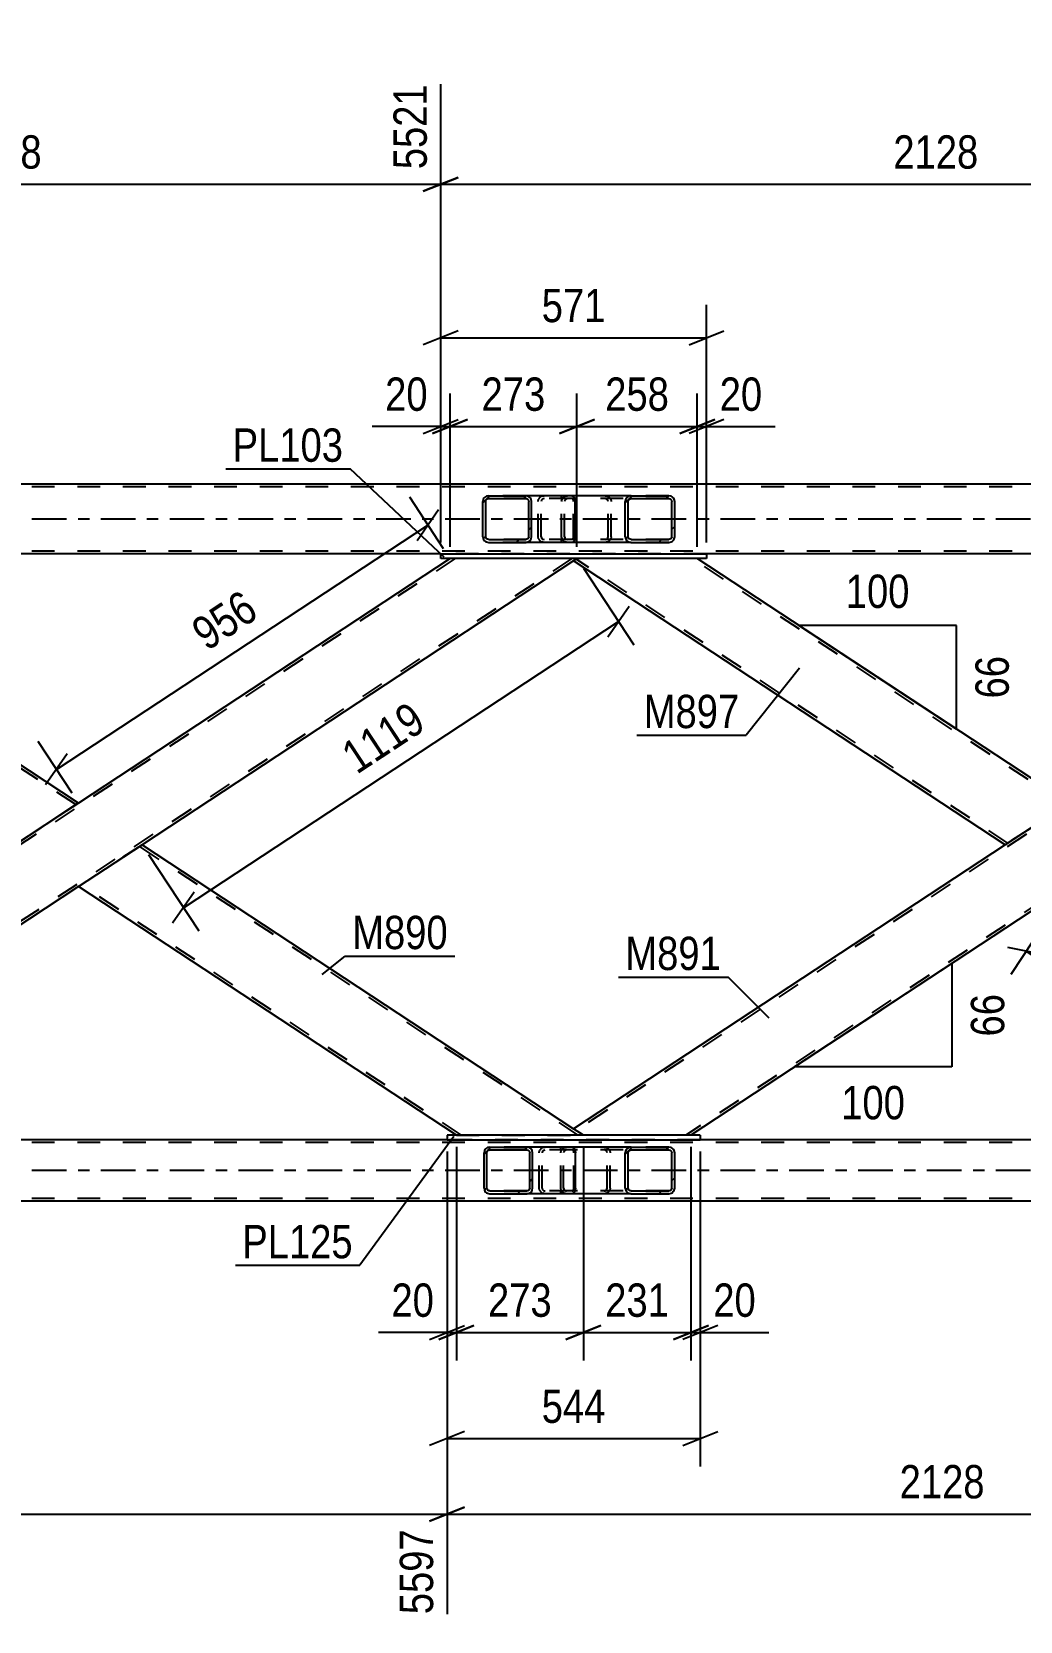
# Model space of a CAD drawing. Header units: millimetres. Extents: x -787 to 402, y -866 to -25.
# Drawn here: x -552.7 to -467.7, y -595 to -458.3 of the extents above; entities that cross this region are included whole.
import ezdxf

# ---------------------------------------------------------------- set-up
doc = ezdxf.new("R2010")
doc.units = ezdxf.units.MM
doc.linetypes.add('DXK_LINE_DOT2', pattern=[3.9198, 1.9599, -1.9599])
doc.linetypes.add('DXK_LINE_DOT3', pattern=[5.9187, 2.979, -0.9799, 0.9799, -0.9799])
doc.styles.add('Arial Narrow', font='ARIALN.TTF', dxfattribs={"height": 0.2})

# ---------------------------------------------------------------- blocks, each defined once
blk = doc.blocks.new('Part-569028579-67916 - 67904')
at = {"linetype": 'Continuous'}
h = blk.add_hatch(dxfattribs=at)
h.set_pattern_fill('', scale=0.7, style=0, pattern_type=0)
h.set_pattern_definition([(45, (-501.6074, -557.929), (-1.57154, 1.57154), [])])
h.paths.add_polyline_path([(-501.65, -557.75), (-501.61, -557.93), (-501.5, -558.08), (-501.33, -558.19), (-501.14, -558.23), (-497.9, -558.23), (-497.7, -558.19), (-497.54, -558.08), (-497.43, -557.93), (-497.39, -557.75), (-497.39, -554.71), (-497.43, -554.52), (-497.54, -554.37), (-497.7, -554.26), (-497.9, -554.23), (-501.14, -554.23), (-501.33, -554.26), (-501.5, -554.37), (-501.61, -554.52), (-501.65, -554.71)])
h.paths.add_polyline_path([(-501.37, -554.61), (-501.32, -554.54), (-501.23, -554.48), (-501.14, -554.47), (-497.9, -554.47), (-497.8, -554.48), (-497.72, -554.54), (-497.66, -554.61), (-497.64, -554.71), (-497.64, -557.75), (-497.66, -557.84), (-497.72, -557.92), (-497.8, -557.97), (-497.9, -557.99), (-501.14, -557.99), (-501.23, -557.97), (-501.32, -557.92), (-501.37, -557.84), (-501.39, -557.75), (-501.39, -554.71)])
at = {"color": 7, "linetype": 'DXK_LINE_DOT2'}
for p, q in [((-507.19, -554.71), (-507.15, -554.52)), ((-507.19, -557.75), (-507.19, -554.71)), ((-506.92, -554.61), (-506.94, -554.71)), ((-506.94, -557.75), (-506.94, -554.71)), ((-506.86, -554.54), (-506.92, -554.61)), ((-506.88, -554.26), (-506.68, -554.23)), ((-506.78, -554.48), (-506.86, -554.54)), ((-506.68, -554.47), (-506.78, -554.48)), ((-506.2, -554.23), (-506.68, -554.23)), ((-497.9, -554.47), (-506.68, -554.47)), ((-503.45, -554.23), (-503.25, -554.26)), ((-503.35, -554.48), (-503.45, -554.47)), ((-503.26, -554.54), (-503.35, -554.48)), ((-503.21, -554.61), (-503.26, -554.54)), ((-503.19, -554.71), (-503.21, -554.61)), ((-503.19, -557.75), (-503.19, -554.71)), ((-502.97, -554.52), (-502.93, -554.71)), ((-502.93, -557.75), (-502.93, -554.71)), ((-497.9, -554.23), (-501.14, -554.23)), ((-507.15, -557.93), (-507.19, -557.75)), ((-506.94, -557.75), (-506.92, -557.84)), ((-506.92, -557.84), (-506.86, -557.92)), ((-506.68, -558.23), (-506.88, -558.19)), ((-506.86, -557.92), (-506.78, -557.97)), ((-506.78, -557.97), (-506.68, -557.99)), ((-497.9, -557.99), (-506.68, -557.99)), ((-506.2, -558.23), (-506.68, -558.23)), ((-503.45, -557.99), (-503.35, -557.97)), ((-503.25, -558.19), (-503.45, -558.23)), ((-503.35, -557.97), (-503.26, -557.92)), ((-503.26, -557.92), (-503.21, -557.84)), ((-503.21, -557.84), (-503.19, -557.75)), ((-502.93, -557.75), (-502.97, -557.93)), ((-497.9, -558.23), (-501.14, -558.23))]:
    blk.add_line(p, q, dxfattribs=at)
at = {"color": 2, "linetype": 'Continuous'}
for p, q in [((-501.14, -554.23), (-506.2, -554.23)), ((-501.61, -554.52), (-501.65, -554.71)), ((-501.65, -557.75), (-501.65, -554.71)), ((-501.39, -554.71), (-501.37, -554.61)), ((-501.39, -557.75), (-501.39, -554.71)), ((-501.37, -554.61), (-501.32, -554.54)), ((-501.14, -554.23), (-501.33, -554.26)), ((-501.32, -554.54), (-501.23, -554.48)), ((-501.23, -554.48), (-501.14, -554.47)), ((-501.14, -554.23), (-497.9, -554.23)), ((-501.14, -554.47), (-497.9, -554.47)), ((-497.7, -554.26), (-497.9, -554.23)), ((-497.9, -554.47), (-497.8, -554.48)), ((-497.8, -554.48), (-497.72, -554.54)), ((-497.72, -554.54), (-497.66, -554.61)), ((-497.66, -554.61), (-497.64, -554.71)), ((-497.64, -557.75), (-497.64, -554.71)), ((-497.39, -554.71), (-497.43, -554.52)), ((-497.39, -557.75), (-497.39, -554.71)), ((-501.14, -558.23), (-506.2, -558.23)), ((-501.65, -557.75), (-501.61, -557.93)), ((-501.37, -557.84), (-501.39, -557.75)), ((-501.32, -557.92), (-501.37, -557.84)), ((-501.33, -558.19), (-501.14, -558.23)), ((-501.23, -557.97), (-501.32, -557.92)), ((-501.14, -557.99), (-501.23, -557.97)), ((-501.14, -557.99), (-497.9, -557.99)), ((-501.14, -558.23), (-497.9, -558.23)), ((-497.8, -557.97), (-497.9, -557.99)), ((-497.9, -558.23), (-497.7, -558.19)), ((-497.72, -557.92), (-497.8, -557.97)), ((-497.66, -557.84), (-497.72, -557.92)), ((-497.64, -557.75), (-497.66, -557.84)), ((-497.43, -557.93), (-497.39, -557.75))]:
    blk.add_line(p, q, dxfattribs=at)
at = {"color": 7, "linetype": 'DXK_LINE_DOT2'}
for centre, start, end in [((-506.7, -554.73), 110.7583, 155.68), ((-503.43, -554.73), 24.32, 69.2417), ((-506.7, -557.72), 204.32, 249.2417), ((-503.43, -557.72), 290.7583, 335.68)]:
    blk.add_arc(centre, 0.496, start, end, dxfattribs=at)
at = {"color": 2, "linetype": 'Continuous'}
for centre, start, end in [((-501.15, -554.73), 110.7583, 155.68), ((-497.88, -554.73), 24.32, 69.2417), ((-501.15, -557.72), 204.32, 249.2417), ((-497.88, -557.72), 290.7583, 335.68)]:
    blk.add_arc(centre, 0.496, start, end, dxfattribs=at)
blk = doc.blocks.new('Part-569028579-67917 - 67904')
at = {"linetype": 'Continuous'}
h = blk.add_hatch(dxfattribs=at)
h.set_pattern_fill('', scale=0.7, style=0, pattern_type=0)
h.set_pattern_definition([(45, (-513.7466, -557.929), (-1.57154, 1.57154), [])])
h.paths.add_polyline_path([(-513.78, -557.75), (-513.75, -557.93), (-513.64, -558.08), (-513.47, -558.19), (-513.28, -558.23), (-510.1, -558.23), (-509.91, -558.19), (-509.74, -558.08), (-509.63, -557.93), (-509.6, -557.75), (-509.6, -554.71), (-509.63, -554.52), (-509.74, -554.37), (-509.91, -554.26), (-510.1, -554.23), (-513.28, -554.23), (-513.47, -554.26), (-513.64, -554.37), (-513.75, -554.52), (-513.78, -554.71)])
h.paths.add_polyline_path([(-513.51, -554.61), (-513.46, -554.54), (-513.38, -554.48), (-513.28, -554.47), (-510.1, -554.47), (-510, -554.48), (-509.92, -554.54), (-509.87, -554.61), (-509.85, -554.71), (-509.85, -557.75), (-509.87, -557.84), (-509.92, -557.92), (-510, -557.97), (-510.1, -557.99), (-513.28, -557.99), (-513.38, -557.97), (-513.46, -557.92), (-513.51, -557.84), (-513.53, -557.75), (-513.53, -554.71)])
at = {"color": 2, "linetype": 'Continuous'}
for p, q in [((-513.75, -554.52), (-513.78, -554.71)), ((-513.78, -557.75), (-513.78, -554.71)), ((-513.53, -554.71), (-513.51, -554.61)), ((-513.53, -557.75), (-513.53, -554.71)), ((-513.51, -554.61), (-513.46, -554.54)), ((-513.28, -554.23), (-513.47, -554.26)), ((-513.46, -554.54), (-513.38, -554.48)), ((-513.38, -554.48), (-513.28, -554.47)), ((-513.28, -554.23), (-510.1, -554.23)), ((-513.28, -554.47), (-510.1, -554.47)), ((-506.2, -554.23), (-510.1, -554.23)), ((-509.91, -554.26), (-510.1, -554.23)), ((-510.1, -554.47), (-510, -554.48)), ((-510, -554.48), (-509.92, -554.54)), ((-509.92, -554.54), (-509.87, -554.61)), ((-509.87, -554.61), (-509.85, -554.71)), ((-509.85, -557.75), (-509.85, -554.71)), ((-509.6, -554.71), (-509.63, -554.52)), ((-509.6, -557.75), (-509.6, -554.71)), ((-506.2, -554.23), (-506.1, -554.26)), ((-506.1, -554.26), (-506.01, -554.37)), ((-506.01, -554.37), (-505.95, -554.52)), ((-505.95, -554.52), (-505.93, -554.71)), ((-505.93, -557.75), (-505.93, -554.71)), ((-513.78, -557.75), (-513.75, -557.93)), ((-513.51, -557.84), (-513.53, -557.75)), ((-513.46, -557.92), (-513.51, -557.84)), ((-513.47, -558.19), (-513.28, -558.23)), ((-513.38, -557.97), (-513.46, -557.92)), ((-513.28, -557.99), (-513.38, -557.97)), ((-513.28, -557.99), (-510.1, -557.99)), ((-513.28, -558.23), (-510.1, -558.23)), ((-510, -557.97), (-510.1, -557.99)), ((-510.1, -558.23), (-509.91, -558.19)), ((-506.2, -558.23), (-510.1, -558.23)), ((-509.92, -557.92), (-510, -557.97)), ((-509.87, -557.84), (-509.92, -557.92)), ((-509.85, -557.75), (-509.87, -557.84)), ((-509.63, -557.93), (-509.6, -557.75)), ((-506.1, -558.19), (-506.2, -558.23)), ((-506.01, -558.08), (-506.1, -558.19)), ((-505.95, -557.93), (-506.01, -558.08)), ((-505.93, -557.75), (-505.95, -557.93))]:
    blk.add_line(p, q, dxfattribs=at)
at = {"color": 7, "linetype": 'DXK_LINE_DOT2'}
for p, q in [((-510.1, -554.23), (-513.28, -554.23)), ((-506.2, -554.47), (-513.28, -554.47)), ((-509.04, -554.71), (-509, -554.52)), ((-509.04, -557.75), (-509.04, -554.71)), ((-508.77, -554.61), (-508.78, -554.71)), ((-508.78, -557.75), (-508.78, -554.71)), ((-508.71, -554.54), (-508.77, -554.61)), ((-508.73, -554.26), (-508.53, -554.23)), ((-508.71, -554.54), (-508.69, -554.52)), ((-508.69, -554.52), (-508.63, -554.48)), ((-508.63, -554.48), (-508.53, -554.47)), ((-507.19, -554.47), (-507.19, -554.23)), ((-506.15, -554.48), (-506.2, -554.47)), ((-506.1, -554.54), (-506.15, -554.48)), ((-506.07, -554.61), (-506.1, -554.54)), ((-506.06, -554.71), (-506.07, -554.61)), ((-506.06, -557.75), (-506.06, -554.71)), ((-506.2, -557.99), (-513.28, -557.99)), ((-510.1, -558.23), (-513.28, -558.23)), ((-509, -557.93), (-509.04, -557.75)), ((-508.78, -557.75), (-508.77, -557.84)), ((-508.77, -557.84), (-508.71, -557.92)), ((-508.53, -558.23), (-508.73, -558.19)), ((-508.71, -557.92), (-508.69, -557.93)), ((-508.69, -557.93), (-508.63, -557.97)), ((-508.63, -557.97), (-508.53, -557.99)), ((-507.19, -558.23), (-507.19, -557.99)), ((-506.2, -557.99), (-506.15, -557.97)), ((-506.15, -557.97), (-506.1, -557.92)), ((-506.1, -557.92), (-506.07, -557.84)), ((-506.07, -557.84), (-506.06, -557.75))]:
    blk.add_line(p, q, dxfattribs=at)
at = {"color": 2, "linetype": 'Continuous'}
for centre, start, end in [((-513.3, -554.72), 111.1941, 156.1506), ((-510.08, -554.72), 23.8494, 68.8059), ((-513.3, -557.73), 203.8494, 248.8059), ((-510.08, -557.73), 291.1941, 336.1506)]:
    blk.add_arc(centre, 0.492, start, end, dxfattribs=at)
at = {"color": 7, "linetype": 'DXK_LINE_DOT2'}
for centre, start, end in [((-508.55, -554.72), 111.1941, 156.1506), ((-508.55, -557.73), 203.8494, 248.8059)]:
    blk.add_arc(centre, 0.492, start, end, dxfattribs=at)
blk = doc.blocks.new('Part-569028579-67998 - 67904')
at = {"color": 2, "linetype": 'Continuous'}
for p, q in [((-495.19, -553.19), (-516.96, -553.19)), ((-516.96, -553.19), (-516.96, -553.59)), ((-495.19, -553.19), (-495.19, -553.59)), ((-516.96, -553.59), (-495.19, -553.59))]:
    blk.add_line(p, q, dxfattribs=at)
blk = doc.blocks.new('Part-569028579-67939 - 67904')
at = {"color": 7, "linetype": 'DXK_LINE_DOT2'}
for p, q in [((-431.13, -503.63), (-505.86, -552.78)), ((-423.13, -503.63), (-431.57, -503.63)), ((-423.13, -504.97), (-496.43, -553.19)), ((-463.51, -524.64), (-468.97, -528.23)), ((-458.05, -528.23), (-463.51, -531.82)), ((-495.99, -553.19), (-505.24, -553.19))]:
    blk.add_line(p, q, dxfattribs=at)
at = {"color": 2, "linetype": 'Continuous'}
for p, q in [((-431.57, -503.63), (-463.51, -524.64)), ((-423.13, -503.63), (-423.13, -505.26)), ((-423.13, -505.26), (-458.05, -528.23)), ((-468.97, -528.23), (-506.08, -552.64)), ((-463.51, -531.82), (-495.99, -553.19)), ((-505.24, -553.19), (-506.08, -552.64))]:
    blk.add_line(p, q, dxfattribs=at)
blk = doc.blocks.new('Part-569028579-67941 - 67904')
at = {"color": 7, "linetype": 'DXK_LINE_DOT2'}
for p, q in [((-516.27, -503.63), (-589, -551.47)), ((-506.22, -503.63), (-581.56, -553.19)), ((-505.79, -503.63), (-516.7, -503.63)), ((-505.79, -503.63), (-506.08, -503.82)), ((-548.64, -524.64), (-554.1, -528.23)), ((-543.18, -528.23), (-548.64, -531.82)), ((-581.13, -553.19), (-589, -553.19))]:
    blk.add_line(p, q, dxfattribs=at)
at = {"color": 2, "linetype": 'Continuous'}
for p, q in [((-516.7, -503.63), (-548.64, -524.64)), ((-506.08, -503.82), (-543.18, -528.23)), ((-589, -551.18), (-554.1, -528.23)), ((-548.64, -531.82), (-581.13, -553.19)), ((-589, -553.19), (-589, -551.18))]:
    blk.add_line(p, q, dxfattribs=at)
blk = doc.blocks.new('Part-569028579-67942 - 67904')
at = {"color": 2, "linetype": 'Continuous'}
for p, q in [((-548.64, -531.82), (-543.18, -528.23)), ((-543.18, -528.23), (-506.08, -552.64)), ((-516.16, -553.19), (-548.64, -531.82))]:
    blk.add_line(p, q, dxfattribs=at)
at = {"color": 7, "linetype": 'DXK_LINE_DOT2'}
for p, q in [((-505.68, -553.19), (-543.4, -528.37)), ((-548.42, -531.67), (-548.41, -531.66)), ((-515.72, -553.19), (-548.42, -531.67)), ((-516.16, -553.19), (-505.24, -553.19)), ((-505.24, -553.19), (-506.08, -552.64))]:
    blk.add_line(p, q, dxfattribs=at)
blk = doc.blocks.new('Part-569028579-67951 - 67904')
at = {"linetype": 'Continuous'}
h = blk.add_hatch(dxfattribs=at)
h.set_pattern_fill('', scale=0.7, style=0, pattern_type=0)
h.set_pattern_definition([(45, (-513.8477, -501.9301), (-1.57154, 1.57154), [])])
h.paths.add_polyline_path([(-513.89, -501.75), (-513.85, -501.93), (-513.74, -502.09), (-513.58, -502.19), (-513.38, -502.23), (-510.19, -502.23), (-510, -502.19), (-509.84, -502.09), (-509.73, -501.93), (-509.69, -501.75), (-509.69, -498.71), (-509.73, -498.52), (-509.84, -498.37), (-510, -498.26), (-510.19, -498.23), (-513.38, -498.23), (-513.58, -498.26), (-513.74, -498.37), (-513.85, -498.52), (-513.89, -498.71)])
h.paths.add_polyline_path([(-513.62, -498.61), (-513.56, -498.54), (-513.48, -498.48), (-513.38, -498.47), (-510.19, -498.47), (-510.1, -498.48), (-510.02, -498.54), (-509.96, -498.61), (-509.94, -498.71), (-509.94, -501.75), (-509.96, -501.84), (-510.02, -501.92), (-510.1, -501.97), (-510.19, -501.99), (-513.38, -501.99), (-513.48, -501.97), (-513.56, -501.92), (-513.62, -501.84), (-513.63, -501.75), (-513.63, -498.71)])
at = {"color": 2, "linetype": 'Continuous'}
for p, q in [((-513.85, -498.52), (-513.89, -498.71)), ((-513.89, -501.75), (-513.89, -498.71)), ((-513.63, -498.71), (-513.62, -498.61)), ((-513.63, -501.75), (-513.63, -498.71)), ((-513.62, -498.61), (-513.56, -498.54)), ((-513.38, -498.23), (-513.58, -498.26)), ((-513.56, -498.54), (-513.48, -498.48)), ((-513.48, -498.48), (-513.38, -498.47)), ((-513.38, -498.23), (-510.19, -498.23)), ((-513.38, -498.47), (-510.19, -498.47)), ((-506.21, -498.23), (-510.19, -498.23)), ((-510, -498.26), (-510.19, -498.23)), ((-510.19, -498.47), (-510.1, -498.48)), ((-510.1, -498.48), (-510.02, -498.54)), ((-510.02, -498.54), (-509.96, -498.61)), ((-509.96, -498.61), (-509.94, -498.71)), ((-509.94, -501.75), (-509.94, -498.71)), ((-509.69, -498.71), (-509.73, -498.52)), ((-509.69, -501.75), (-509.69, -498.71)), ((-506.21, -498.23), (-506.11, -498.26)), ((-506.11, -498.26), (-506.02, -498.37)), ((-506.02, -498.37), (-505.97, -498.52)), ((-505.97, -498.52), (-505.94, -498.71)), ((-505.94, -501.75), (-505.94, -498.71)), ((-513.89, -501.75), (-513.85, -501.93)), ((-513.62, -501.84), (-513.63, -501.75)), ((-513.56, -501.92), (-513.62, -501.84)), ((-513.58, -502.19), (-513.38, -502.23)), ((-513.48, -501.97), (-513.56, -501.92)), ((-513.38, -501.99), (-513.48, -501.97)), ((-513.38, -501.99), (-510.19, -501.99)), ((-513.38, -502.23), (-510.19, -502.23)), ((-510.1, -501.97), (-510.19, -501.99)), ((-510.19, -502.23), (-510, -502.19)), ((-506.21, -502.23), (-510.19, -502.23)), ((-510.02, -501.92), (-510.1, -501.97)), ((-509.96, -501.84), (-510.02, -501.92)), ((-509.94, -501.75), (-509.96, -501.84)), ((-509.73, -501.93), (-509.69, -501.75)), ((-506.11, -502.19), (-506.21, -502.23)), ((-506.02, -502.09), (-506.11, -502.19)), ((-505.97, -501.93), (-506.02, -502.09)), ((-505.94, -501.75), (-505.97, -501.93))]:
    blk.add_line(p, q, dxfattribs=at)
at = {"color": 7, "linetype": 'DXK_LINE_DOT2'}
for p, q in [((-510.19, -498.23), (-513.38, -498.23)), ((-506.21, -498.47), (-513.38, -498.47)), ((-509.12, -498.71), (-509.09, -498.52)), ((-509.12, -501.75), (-509.12, -498.71)), ((-508.85, -498.61), (-508.87, -498.71)), ((-508.87, -501.75), (-508.87, -498.71)), ((-508.8, -498.54), (-508.85, -498.61)), ((-508.81, -498.26), (-508.62, -498.23)), ((-508.72, -498.48), (-508.8, -498.54)), ((-508.62, -498.47), (-508.72, -498.48)), ((-507.11, -498.47), (-507.11, -498.23)), ((-506.16, -498.48), (-506.21, -498.47)), ((-506.12, -498.54), (-506.16, -498.48)), ((-506.09, -498.61), (-506.12, -498.54)), ((-506.08, -498.71), (-506.09, -498.61)), ((-506.08, -501.75), (-506.08, -498.71)), ((-506.21, -501.99), (-513.38, -501.99)), ((-510.19, -502.23), (-513.38, -502.23)), ((-509.09, -501.93), (-509.12, -501.75)), ((-508.87, -501.75), (-508.85, -501.84)), ((-508.85, -501.84), (-508.8, -501.92)), ((-508.62, -502.23), (-508.81, -502.19)), ((-508.8, -501.92), (-508.78, -501.93)), ((-508.78, -501.93), (-508.72, -501.97)), ((-508.72, -501.97), (-508.62, -501.99)), ((-507.11, -502.23), (-507.11, -501.99)), ((-506.21, -501.99), (-506.16, -501.97)), ((-506.16, -501.97), (-506.12, -501.92)), ((-506.12, -501.92), (-506.09, -501.84)), ((-506.09, -501.84), (-506.08, -501.75))]:
    blk.add_line(p, q, dxfattribs=at)
at = {"color": 2, "linetype": 'Continuous'}
for centre, start, end in [((-513.4, -498.72), 111.1513, 156.1049), ((-510.18, -498.72), 23.8951, 68.8487), ((-513.4, -501.73), 203.8951, 248.8487), ((-510.18, -501.73), 291.1513, 336.1049)]:
    blk.add_arc(centre, 0.492, start, end, dxfattribs=at)
at = {"color": 7, "linetype": 'DXK_LINE_DOT2'}
for centre, start, end in [((-508.64, -498.72), 111.1513, 156.1049), ((-508.64, -501.73), 203.8951, 248.8487)]:
    blk.add_arc(centre, 0.492, start, end, dxfattribs=at)
blk = doc.blocks.new('Part-569028579-67956 - 67904')
at = {"linetype": 'Continuous'}
h = blk.add_hatch(dxfattribs=at)
h.set_pattern_fill('', scale=0.7, style=0, pattern_type=0)
h.set_pattern_definition([(45, (-501.6074, -501.9301), (-1.57154, 1.57154), [])])
h.paths.add_polyline_path([(-501.65, -501.75), (-501.61, -501.93), (-501.5, -502.09), (-501.33, -502.19), (-501.14, -502.23), (-497.9, -502.23), (-497.7, -502.19), (-497.54, -502.09), (-497.43, -501.93), (-497.39, -501.75), (-497.39, -498.71), (-497.43, -498.52), (-497.54, -498.37), (-497.7, -498.26), (-497.9, -498.23), (-501.14, -498.23), (-501.33, -498.26), (-501.5, -498.37), (-501.61, -498.52), (-501.65, -498.71)])
h.paths.add_polyline_path([(-501.37, -498.61), (-501.32, -498.54), (-501.23, -498.48), (-501.14, -498.47), (-497.9, -498.47), (-497.8, -498.48), (-497.72, -498.54), (-497.66, -498.61), (-497.64, -498.71), (-497.64, -501.75), (-497.66, -501.84), (-497.72, -501.92), (-497.8, -501.97), (-497.9, -501.99), (-501.14, -501.99), (-501.23, -501.97), (-501.32, -501.92), (-501.37, -501.84), (-501.39, -501.75), (-501.39, -498.71)])
at = {"color": 7, "linetype": 'DXK_LINE_DOT2'}
for p, q in [((-507.11, -498.71), (-507.07, -498.52)), ((-507.11, -501.75), (-507.11, -498.71)), ((-506.84, -498.61), (-506.86, -498.71)), ((-506.86, -501.75), (-506.86, -498.71)), ((-506.78, -498.54), (-506.84, -498.61)), ((-506.8, -498.26), (-506.6, -498.23)), ((-506.7, -498.48), (-506.78, -498.54)), ((-506.6, -498.47), (-506.7, -498.48)), ((-506.21, -498.23), (-506.6, -498.23)), ((-497.9, -498.47), (-506.6, -498.47)), ((-503.37, -498.23), (-503.17, -498.26)), ((-503.27, -498.48), (-503.37, -498.47)), ((-503.19, -498.54), (-503.27, -498.48)), ((-503.13, -498.61), (-503.19, -498.54)), ((-503.11, -498.71), (-503.13, -498.61)), ((-503.11, -501.75), (-503.11, -498.71)), ((-502.89, -498.52), (-502.85, -498.71)), ((-502.85, -501.75), (-502.85, -498.71)), ((-497.9, -498.23), (-501.14, -498.23)), ((-507.07, -501.93), (-507.11, -501.75)), ((-506.86, -501.75), (-506.84, -501.84)), ((-506.84, -501.84), (-506.78, -501.92)), ((-506.6, -502.23), (-506.8, -502.19)), ((-506.78, -501.92), (-506.7, -501.97)), ((-506.7, -501.97), (-506.6, -501.99)), ((-497.9, -501.99), (-506.6, -501.99)), ((-506.21, -502.23), (-506.6, -502.23)), ((-503.37, -501.99), (-503.27, -501.97)), ((-503.17, -502.19), (-503.37, -502.23)), ((-503.27, -501.97), (-503.19, -501.92)), ((-503.19, -501.92), (-503.13, -501.84)), ((-503.13, -501.84), (-503.11, -501.75)), ((-502.85, -501.75), (-502.89, -501.93)), ((-497.9, -502.23), (-501.14, -502.23))]:
    blk.add_line(p, q, dxfattribs=at)
at = {"color": 2, "linetype": 'Continuous'}
for p, q in [((-501.14, -498.23), (-506.21, -498.23)), ((-501.61, -498.52), (-501.65, -498.71)), ((-501.65, -501.75), (-501.65, -498.71)), ((-501.39, -498.71), (-501.37, -498.61)), ((-501.39, -501.75), (-501.39, -498.71)), ((-501.37, -498.61), (-501.32, -498.54)), ((-501.14, -498.23), (-501.33, -498.26)), ((-501.32, -498.54), (-501.23, -498.48)), ((-501.23, -498.48), (-501.14, -498.47)), ((-501.14, -498.23), (-497.9, -498.23)), ((-501.14, -498.47), (-497.9, -498.47)), ((-497.7, -498.26), (-497.9, -498.23)), ((-497.9, -498.47), (-497.8, -498.48)), ((-497.8, -498.48), (-497.72, -498.54)), ((-497.72, -498.54), (-497.66, -498.61)), ((-497.66, -498.61), (-497.64, -498.71)), ((-497.64, -501.75), (-497.64, -498.71)), ((-497.39, -498.71), (-497.43, -498.52)), ((-497.39, -501.75), (-497.39, -498.71)), ((-501.14, -502.23), (-506.21, -502.23)), ((-501.65, -501.75), (-501.61, -501.93)), ((-501.37, -501.84), (-501.39, -501.75)), ((-501.32, -501.92), (-501.37, -501.84)), ((-501.33, -502.19), (-501.14, -502.23)), ((-501.23, -501.97), (-501.32, -501.92)), ((-501.14, -501.99), (-501.23, -501.97)), ((-501.14, -501.99), (-497.9, -501.99)), ((-501.14, -502.23), (-497.9, -502.23)), ((-497.8, -501.97), (-497.9, -501.99)), ((-497.9, -502.23), (-497.7, -502.19)), ((-497.72, -501.92), (-497.8, -501.97)), ((-497.66, -501.84), (-497.72, -501.92)), ((-497.64, -501.75), (-497.66, -501.84)), ((-497.43, -501.93), (-497.39, -501.75))]:
    blk.add_line(p, q, dxfattribs=at)
at = {"color": 7, "linetype": 'DXK_LINE_DOT2'}
for centre, start, end in [((-506.62, -498.73), 110.7583, 155.68), ((-503.35, -498.73), 24.32, 69.2417), ((-506.62, -501.73), 204.32, 249.2417), ((-503.35, -501.73), 290.7583, 335.68)]:
    blk.add_arc(centre, 0.496, start, end, dxfattribs=at)
at = {"color": 2, "linetype": 'Continuous'}
for centre, start, end in [((-501.15, -498.73), 110.7583, 155.68), ((-497.88, -498.73), 24.32, 69.2417), ((-501.15, -501.73), 204.32, 249.2417), ((-497.88, -501.73), 290.7583, 335.68)]:
    blk.add_arc(centre, 0.496, start, end, dxfattribs=at)
blk = doc.blocks.new('Part-569028579-67959 - 67904')
at = {"color": 7, "linetype": 'DXK_LINE_DOT2'}
for p, q in [((-111.68, -553.83), (-695.77, -553.83)), ((-495.19, -553.59), (-516.96, -553.59)), ((-111.68, -558.63), (-695.77, -558.63))]:
    blk.add_line(p, q, dxfattribs=at)
at = {"color": 2, "linetype": 'Continuous'}
for p, q in [((-516.96, -553.59), (-580.33, -553.59)), ((-431.82, -553.59), (-495.19, -553.59)), ((-111.68, -558.87), (-695.77, -558.87))]:
    blk.add_line(p, q, dxfattribs=at)
at = {"color": 7, "linetype": 'DXK_LINE_DOT3'}
blk.add_line((-111.68, -556.23), (-695.77, -556.23), dxfattribs=at)
blk = doc.blocks.new('Part-569028579-67964 - 67904')
at = {"color": 2, "linetype": 'Continuous'}
for p, q in [((-423.94, -497.23), (-588.21, -497.23)), ((-517.5, -503.23), (-579.78, -503.23)), ((-432.37, -503.23), (-494.65, -503.23))]:
    blk.add_line(p, q, dxfattribs=at)
at = {"color": 7, "linetype": 'DXK_LINE_DOT2'}
for p, q in [((-111.68, -497.47), (-695.77, -497.47)), ((-111.68, -502.99), (-695.77, -502.99)), ((-494.65, -503.23), (-517.5, -503.23))]:
    blk.add_line(p, q, dxfattribs=at)
at = {"color": 7, "linetype": 'DXK_LINE_DOT3'}
blk.add_line((-111.68, -500.23), (-695.77, -500.23), dxfattribs=at)
blk = doc.blocks.new('Part-569028579-67993 - 67904')
at = {"color": 2, "linetype": 'Continuous'}
for p, q in [((-506.08, -503.82), (-506.04, -503.8)), ((-468.97, -528.23), (-506.08, -503.82)), ((-506.04, -503.8), (-505.79, -503.63)), ((-505.8, -503.63), (-505.84, -503.66)), ((-463.51, -524.64), (-495.45, -503.63)), ((-463.54, -524.66), (-463.78, -524.81)), ((-463.51, -524.64), (-463.54, -524.66)), ((-463.78, -524.81), (-468.97, -528.23))]:
    blk.add_line(p, q, dxfattribs=at)
at = {"color": 7, "linetype": 'DXK_LINE_DOT2'}
for p, q in [((-506.04, -503.8), (-506.08, -503.82)), ((-468.75, -528.08), (-505.86, -503.67)), ((-495.45, -503.63), (-505.8, -503.63)), ((-463.73, -524.78), (-495.88, -503.63)), ((-463.78, -524.81), (-463.64, -524.72))]:
    blk.add_line(p, q, dxfattribs=at)
blk = doc.blocks.new('Part-569028579-67994 - 67904')
at = {"color": 2, "linetype": 'Continuous'}
for p, q in [((-589, -503.63), (-589, -505.27)), ((-548.64, -524.64), (-580.58, -503.63)), ((-554.1, -528.23), (-589, -505.27)), ((-548.68, -524.66), (-548.91, -524.81)), ((-548.64, -524.64), (-548.68, -524.66)), ((-548.91, -524.81), (-554.1, -528.23))]:
    blk.add_line(p, q, dxfattribs=at)
at = {"color": 7, "linetype": 'DXK_LINE_DOT2'}
for p, q in [((-580.58, -503.63), (-589, -503.63)), ((-548.86, -524.78), (-581.02, -503.63)), ((-553.88, -528.08), (-589, -504.98)), ((-548.91, -524.81), (-548.77, -524.72))]:
    blk.add_line(p, q, dxfattribs=at)
blk = doc.blocks.new('Part-569028579-68007 - 67904')
at = {"color": 2, "linetype": 'Continuous'}
for p, q in [((-517.5, -503.63), (-517.5, -503.23)), ((-517.5, -503.23), (-494.65, -503.23)), ((-494.65, -503.63), (-517.5, -503.63)), ((-494.65, -503.23), (-494.65, -503.63))]:
    blk.add_line(p, q, dxfattribs=at)
blk = doc.blocks.new('StraightDimension-569028579-76823 - 67904')
at = {"color": 7, "linetype": 'Continuous'}
for p, q in [((-517.25, -502.79), (-520.17, -498.36)), ((-519.53, -502.06), (-517.68, -499.41)), ((-550.54, -521.75), (-518.6, -500.74)), ((-549.19, -523.8), (-552.11, -519.36)), ((-549.62, -520.42), (-551.47, -523.07))]:
    blk.add_line(p, q, dxfattribs=at)
at = {"color": 0}
blk.add_wipeout([(-532.19, -508.78), (-534.5, -505.27), (-540.09, -508.94), (-537.78, -512.45)], dxfattribs=at)
at = {"color": 3, "style": 'Arial Narrow'}
blk.add_text('956', height=2.863, rotation=33.3347, dxfattribs=at).set_placement((-537.61, -511.62))
blk = doc.blocks.new('StraightDimension-569028579-76863 - 67904')
at = {"color": 7, "linetype": 'Continuous'}
for p, q in [((-464.06, -532.65), (-468.49, -539.39)), ((-465.59, -537.7), (-468.75, -537.06)), ((-467.17, -537.38), (-434.68, -558.75)), ((-431.57, -554.02), (-436, -560.76)), ((-436.27, -558.43), (-433.1, -559.07))]:
    blk.add_line(p, q, dxfattribs=at)
at = {"color": 0}
blk.add_wipeout([(-447.72, -549.28), (-445.41, -545.77), (-451, -542.09), (-453.31, -545.6)], dxfattribs=at)
at = {"color": 3, "style": 'Arial Narrow'}
blk.add_text('972', height=2.863, rotation=-33.3347, dxfattribs=at).set_placement((-452.47, -545.43))
blk = doc.blocks.new('StraightDimension-569028579-77103 - 67904')
at = {"color": 7, "linetype": 'Continuous'}
for p, q in [((-516.96, -554.59), (-516.96, -572.56)), ((-516.16, -554.19), (-516.16, -572.56)), ((-518.46, -570.76), (-515.46, -569.56)), ((-514.66, -569.56), (-517.66, -570.76)), ((-516.96, -570.16), (-522.86, -570.16)), ((-516.96, -570.16), (-522.86, -570.16)), ((-516.96, -570.16), (-516.16, -570.16))]:
    blk.add_line(p, q, dxfattribs=at)
at = {"color": 0}
blk.add_wipeout([(-517.48, -569.41), (-517.48, -565.21), (-522.34, -565.21), (-522.34, -569.41)], dxfattribs=at)
at = {"color": 3, "style": 'Arial Narrow'}
blk.add_text('20', height=2.863, dxfattribs=at).set_placement((-521.74, -568.81))
blk = doc.blocks.new('StraightDimension-569028579-77102 - 67904')
at = {"color": 7, "linetype": 'Continuous'}
for p, q in [((-516.16, -554.19), (-516.16, -572.56)), ((-505.24, -554.19), (-505.24, -572.56)), ((-517.66, -570.76), (-514.66, -569.56)), ((-503.74, -569.56), (-506.74, -570.76)), ((-516.16, -570.16), (-505.24, -570.16))]:
    blk.add_line(p, q, dxfattribs=at)
at = {"color": 0}
blk.add_wipeout([(-507.36, -569.41), (-507.36, -565.21), (-514.04, -565.21), (-514.04, -569.41)], dxfattribs=at)
at = {"color": 3, "style": 'Arial Narrow'}
blk.add_text('273', height=2.863, dxfattribs=at).set_placement((-513.44, -568.81))
blk = doc.blocks.new('StraightDimension-569028579-76040 - 67904')
at = {"color": 7, "linetype": 'Continuous'}
for p, q in [((-517.5, -502.23), (-517.5, -481.8)), ((-494.65, -502.23), (-494.65, -481.8)), ((-516, -484.05), (-519, -485.25)), ((-517.5, -484.65), (-494.65, -484.65)), ((-496.15, -485.25), (-493.15, -484.05))]:
    blk.add_line(p, q, dxfattribs=at)
at = {"color": 0}
blk.add_wipeout([(-502.73, -483.9), (-502.73, -479.7), (-509.42, -479.7), (-509.42, -483.9)], dxfattribs=at)
at = {"color": 3, "style": 'Arial Narrow'}
blk.add_text('571', height=2.863, dxfattribs=at).set_placement((-508.82, -483.3))
blk = doc.blocks.new('StraightDimension-569028579-76463 - 67904')
at = {"color": 7, "linetype": 'Continuous'}
for p, q in [((-602.09, -554.59), (-602.09, -594.38)), ((-516.96, -554.59), (-516.96, -594.38)), ((-600.59, -585.17), (-603.59, -586.37)), ((-602.09, -585.77), (-516.96, -585.77)), ((-518.46, -586.37), (-515.46, -585.17))]:
    blk.add_line(p, q, dxfattribs=at)
at = {"color": 0}
blk.add_wipeout([(-555.27, -585.02), (-555.27, -580.82), (-563.78, -580.82), (-563.78, -585.02)], dxfattribs=at)
at = {"color": 3, "style": 'Arial Narrow'}
blk.add_text('2128', height=2.863, dxfattribs=at).set_placement((-563.18, -584.42))
at = {"color": 0, "linetype": 'Continuous'}
blk.add_wipeout([(-517.56, -586.47), (-521.76, -586.47), (-521.76, -594.98), (-517.56, -594.98)], dxfattribs=at)
at = {"color": 3, "linetype": 'Continuous', "style": 'Arial Narrow'}
blk.add_text('5597', height=2.863, rotation=90.0002, dxfattribs=at).set_placement((-518.16, -594.38))
blk = doc.blocks.new('StraightDimension-569028579-77100 - 67904')
at = {"color": 7, "linetype": 'Continuous'}
for p, q in [((-495.99, -554.19), (-495.99, -572.56)), ((-495.19, -554.59), (-495.19, -572.56)), ((-497.49, -570.76), (-494.49, -569.56)), ((-493.69, -569.56), (-496.69, -570.76)), ((-495.99, -570.16), (-495.19, -570.16)), ((-495.19, -570.16), (-489.29, -570.16)), ((-495.19, -570.16), (-489.29, -570.16))]:
    blk.add_line(p, q, dxfattribs=at)
at = {"color": 0}
blk.add_wipeout([(-489.81, -569.41), (-489.81, -565.21), (-494.67, -565.21), (-494.67, -569.41)], dxfattribs=at)
at = {"color": 3, "style": 'Arial Narrow'}
blk.add_text('20', height=2.863, dxfattribs=at).set_placement((-494.07, -568.81))
blk = doc.blocks.new('AngleDimension-569028579-77494 - 67904')
at = {"color": 7, "linetype": 'Continuous'}
for p, q in [((-485.95, -509.87), (-486.71, -509.37)), ((-473.17, -509.37), (-486.71, -509.37)), ((-473.17, -518.28), (-486.71, -509.37)), ((-473.17, -518.28), (-473.17, -509.37))]:
    blk.add_line(p, q, dxfattribs=at)
at = {"color": 0}
for points in [[(-476.6, -508.47), (-476.6, -504.27), (-483.28, -504.27), (-483.28, -508.47)], [(-468.07, -511.4), (-472.27, -511.4), (-472.27, -516.25), (-468.07, -516.25)]]:
    blk.add_wipeout(points, dxfattribs=at)
at = {"color": 3, "style": 'Arial Narrow'}
blk.add_text('100', height=2.863, dxfattribs=at).set_placement((-482.68, -507.87))
blk.add_text('66', height=2.863, rotation=90.0002, dxfattribs=at).set_placement((-468.67, -515.65))
blk = doc.blocks.new('StraightDimension-569028579-76833 - 67904')
at = {"color": 7, "linetype": 'Continuous'}
for p, q in [((-505.24, -504.46), (-500.91, -511.04)), ((-503.15, -510.36), (-501.3, -507.71)), ((-539.62, -533.64), (-502.23, -509.04)), ((-542.63, -529.06), (-538.3, -535.64)), ((-538.7, -532.31), (-540.55, -534.96))]:
    blk.add_line(p, q, dxfattribs=at)
at = {"color": 0}
blk.add_wipeout([(-517.78, -518.37), (-520.09, -514.86), (-527.2, -519.54), (-524.89, -523.05)], dxfattribs=at)
at = {"color": 3, "style": 'Arial Narrow'}
blk.add_text('1119', height=2.863, rotation=33.3347, dxfattribs=at).set_placement((-524.72, -522.22))
blk = doc.blocks.new('StraightDimension-569028579-76099 - 67904')
at = {"color": 7, "linetype": 'Continuous'}
for p, q in [((-517.5, -502.23), (-517.5, -489.42)), ((-516.7, -502.63), (-516.7, -489.42)), ((-519, -492.87), (-516, -491.67)), ((-515.2, -491.67), (-518.2, -492.87)), ((-517.5, -492.27), (-523.41, -492.27)), ((-517.5, -492.27), (-523.41, -492.27)), ((-517.5, -492.27), (-516.7, -492.27))]:
    blk.add_line(p, q, dxfattribs=at)
at = {"color": 0}
blk.add_wipeout([(-518.03, -491.52), (-518.03, -487.32), (-522.88, -487.32), (-522.88, -491.52)], dxfattribs=at)
at = {"color": 3, "style": 'Arial Narrow'}
blk.add_text('20', height=2.863, dxfattribs=at).set_placement((-522.28, -490.92))
blk = doc.blocks.new('StraightDimension-569028579-76098 - 67904')
at = {"color": 7, "linetype": 'Continuous'}
for p, q in [((-516.7, -502.63), (-516.7, -489.42)), ((-505.79, -502.63), (-505.79, -489.42)), ((-518.2, -492.87), (-515.2, -491.67)), ((-504.29, -491.67), (-507.29, -492.87)), ((-516.7, -492.27), (-505.79, -492.27))]:
    blk.add_line(p, q, dxfattribs=at)
at = {"color": 0}
blk.add_wipeout([(-507.9, -491.52), (-507.9, -487.32), (-514.59, -487.32), (-514.59, -491.52)], dxfattribs=at)
at = {"color": 3, "style": 'Arial Narrow'}
blk.add_text('273', height=2.863, dxfattribs=at).set_placement((-513.99, -490.92))
blk = doc.blocks.new('StraightDimension-569028579-76096 - 67904')
at = {"color": 7, "linetype": 'Continuous'}
for p, q in [((-495.45, -502.63), (-495.45, -489.42)), ((-494.65, -502.23), (-494.65, -489.42)), ((-496.95, -492.87), (-493.95, -491.67)), ((-493.15, -491.67), (-496.15, -492.87)), ((-495.45, -492.27), (-494.65, -492.27)), ((-494.65, -492.27), (-488.74, -492.27)), ((-494.65, -492.27), (-488.74, -492.27))]:
    blk.add_line(p, q, dxfattribs=at)
at = {"color": 0}
blk.add_wipeout([(-489.27, -491.52), (-489.27, -487.32), (-494.12, -487.32), (-494.12, -491.52)], dxfattribs=at)
at = {"color": 3, "style": 'Arial Narrow'}
blk.add_text('20', height=2.863, dxfattribs=at).set_placement((-493.52, -490.92))
blk = doc.blocks.new('StraightDimension-569028579-76097 - 67904')
at = {"color": 7, "linetype": 'Continuous'}
for p, q in [((-505.79, -502.63), (-505.79, -489.42)), ((-495.45, -502.63), (-495.45, -489.42)), ((-507.29, -492.87), (-504.29, -491.67)), ((-493.95, -491.67), (-496.95, -492.87)), ((-505.79, -492.27), (-495.45, -492.27))]:
    blk.add_line(p, q, dxfattribs=at)
at = {"color": 0}
blk.add_wipeout([(-497.27, -491.52), (-497.27, -487.32), (-503.96, -487.32), (-503.96, -491.52)], dxfattribs=at)
at = {"color": 3, "style": 'Arial Narrow'}
blk.add_text('258', height=2.863, dxfattribs=at).set_placement((-503.36, -490.92))
blk = doc.blocks.new('StraightDimension-569028579-77101 - 67904')
at = {"color": 7, "linetype": 'Continuous'}
for p, q in [((-505.24, -554.19), (-505.24, -572.56)), ((-495.99, -554.19), (-495.99, -572.56)), ((-506.74, -570.76), (-503.74, -569.56)), ((-494.49, -569.56), (-497.49, -570.76)), ((-505.24, -570.16), (-495.99, -570.16))]:
    blk.add_line(p, q, dxfattribs=at)
at = {"color": 0}
blk.add_wipeout([(-497.27, -569.41), (-497.27, -565.21), (-503.96, -565.21), (-503.96, -569.41)], dxfattribs=at)
at = {"color": 3, "style": 'Arial Narrow'}
blk.add_text('231', height=2.863, dxfattribs=at).set_placement((-503.36, -568.81))
blk = doc.blocks.new('StraightDimension-569028579-76462 - 67904')
at = {"color": 7, "linetype": 'Continuous'}
for p, q in [((-516.96, -554.59), (-516.96, -594.38)), ((-431.82, -554.59), (-431.82, -594.38)), ((-515.46, -585.17), (-518.46, -586.37)), ((-516.96, -585.77), (-431.82, -585.77)), ((-433.32, -586.37), (-430.32, -585.17))]:
    blk.add_line(p, q, dxfattribs=at)
at = {"color": 0}
blk.add_wipeout([(-470.13, -585.02), (-470.13, -580.82), (-478.65, -580.82), (-478.65, -585.02)], dxfattribs=at)
at = {"color": 3, "style": 'Arial Narrow'}
blk.add_text('2128', height=2.863, dxfattribs=at).set_placement((-478.05, -584.42))
at = {"color": 0, "linetype": 'Continuous'}
blk.add_wipeout([(-432.42, -586.47), (-436.62, -586.47), (-436.62, -594.98), (-432.42, -594.98)], dxfattribs=at)
at = {"color": 3, "linetype": 'Continuous', "style": 'Arial Narrow'}
blk.add_text('7726', height=2.863, rotation=90.0002, dxfattribs=at).set_placement((-433.02, -594.38))
blk = doc.blocks.new('StraightDimension-569028579-76658 - 67904')
at = {"color": 7, "linetype": 'Continuous'}
for p, q in [((-517.5, -502.23), (-517.5, -462.84)), ((-432.37, -502.23), (-432.37, -462.84)), ((-516, -470.85), (-519, -472.05)), ((-433.87, -472.05), (-430.87, -470.85)), ((-517.5, -471.45), (-432.37, -471.45))]:
    blk.add_line(p, q, dxfattribs=at)
at = {"color": 0}
blk.add_wipeout([(-470.68, -470.7), (-470.68, -466.5), (-479.19, -466.5), (-479.19, -470.7)], dxfattribs=at)
at = {"color": 3, "style": 'Arial Narrow'}
blk.add_text('2128', height=2.863, dxfattribs=at).set_placement((-478.59, -470.1))
at = {"color": 0, "linetype": 'Continuous'}
blk.add_wipeout([(-432.97, -462.24), (-437.17, -462.24), (-437.17, -470.75), (-432.97, -470.75)], dxfattribs=at)
at = {"color": 3, "linetype": 'Continuous', "style": 'Arial Narrow'}
blk.add_text('7649', height=2.863, rotation=90.0002, dxfattribs=at).set_placement((-433.57, -470.15))
blk = doc.blocks.new('StraightDimension-569028579-76659 - 67904')
at = {"color": 7, "linetype": 'Continuous'}
for p, q in [((-593.41, -495.83), (-593.41, -458.34)), ((-517.5, -502.23), (-517.5, -462.84)), ((-591.91, -470.85), (-594.91, -472.05)), ((-519, -472.05), (-516, -470.85)), ((-593.41, -471.45), (-517.5, -471.45))]:
    blk.add_line(p, q, dxfattribs=at)
at = {"color": 0}
blk.add_wipeout([(-551.2, -470.7), (-551.2, -466.5), (-559.71, -466.5), (-559.71, -470.7)], dxfattribs=at)
at = {"color": 3, "style": 'Arial Narrow'}
blk.add_text('1898', height=2.863, dxfattribs=at).set_placement((-559.11, -470.1))
at = {"color": 0, "linetype": 'Continuous'}
blk.add_wipeout([(-518.1, -462.24), (-522.3, -462.24), (-522.3, -470.75), (-518.1, -470.75)], dxfattribs=at)
at = {"color": 3, "linetype": 'Continuous', "style": 'Arial Narrow'}
blk.add_text('5521', height=2.863, rotation=90.0002, dxfattribs=at).set_placement((-518.7, -470.15))
blk = doc.blocks.new('StraightDimension-569028579-77034 - 67904')
at = {"color": 7, "linetype": 'Continuous'}
for p, q in [((-516.96, -554.59), (-516.96, -581.68)), ((-495.19, -554.59), (-495.19, -581.68)), ((-515.46, -578.68), (-518.46, -579.88)), ((-516.96, -579.28), (-495.19, -579.28)), ((-496.69, -579.88), (-493.69, -578.68))]:
    blk.add_line(p, q, dxfattribs=at)
at = {"color": 0}
blk.add_wipeout([(-502.73, -578.53), (-502.73, -574.33), (-509.42, -574.33), (-509.42, -578.53)], dxfattribs=at)
at = {"color": 3, "style": 'Arial Narrow'}
blk.add_text('544', height=2.863, dxfattribs=at).set_placement((-508.82, -577.93))
blk = doc.blocks.new('AngleDimension-569028579-77492 - 67904')
at = {"color": 7, "linetype": 'Continuous'}
for p, q in [((-473.56, -538.43), (-487.1, -547.33)), ((-473.56, -538.43), (-473.56, -547.33)), ((-479.65, -542.44), (-487.1, -547.33)), ((-473.56, -547.33), (-487.1, -547.33))]:
    blk.add_line(p, q, dxfattribs=at)
at = {"color": 0}
for points in [[(-468.46, -540.45), (-472.66, -540.45), (-472.66, -545.31), (-468.46, -545.31)], [(-476.99, -552.43), (-476.99, -548.23), (-483.67, -548.23), (-483.67, -552.43)]]:
    blk.add_wipeout(points, dxfattribs=at)
at = {"color": 3, "style": 'Arial Narrow'}
blk.add_text('66', height=2.863, rotation=90.0002, dxfattribs=at).set_placement((-469.06, -544.71))
blk.add_text('100', height=2.863, dxfattribs=at).set_placement((-483.07, -551.83))
blk = doc.blocks.new('Mark-569028579-76968 - 67904')
at = {"color": 0}
blk.add_wipeout([(-525.88, -495.3), (-525.88, -492.3), (-535.39, -492.3), (-535.39, -495.3)], dxfattribs=at)
blk.add_wipeout([(-525.88, -495.3), (-525.88, -492.3), (-535.39, -492.3), (-535.39, -495.3)], dxfattribs=at)
at = {"color": 30, "linetype": 'Continuous'}
for p in [(-535.99, -495.9), (-517.22, -503.51)]:
    blk.add_line(p, (-525.28, -495.9), dxfattribs=at)
at = {"color": 3, "style": 'Arial Narrow'}
blk.add_text('PL103', height=2.863, dxfattribs=at).set_placement((-535.39, -495.3))
blk = doc.blocks.new('Mark-569028579-75599 - 67904')
at = {"color": 0}
blk.add_wipeout([(-493.4, -539), (-493.4, -536), (-501.63, -536), (-501.63, -539)], dxfattribs=at)
blk.add_wipeout([(-493.4, -539), (-493.4, -536), (-501.63, -536), (-501.63, -539)], dxfattribs=at)
at = {"color": 30, "linetype": 'Continuous'}
for p in [(-502.23, -539.6), (-489.27, -543.14)]:
    blk.add_line(p, (-492.8, -539.6), dxfattribs=at)
at = {"color": 3, "style": 'Arial Narrow'}
blk.add_text('M891', height=2.863, dxfattribs=at).set_placement((-501.63, -539))
blk = doc.blocks.new('Mark-569028579-75608 - 67904')
at = {"color": 0}
blk.add_wipeout([(-516.89, -537.2), (-516.89, -534.2), (-525.11, -534.2), (-525.11, -537.2)], dxfattribs=at)
blk.add_wipeout([(-516.89, -537.2), (-516.89, -534.2), (-525.11, -534.2), (-525.11, -537.2)], dxfattribs=at)
at = {"color": 30, "linetype": 'Continuous'}
for p, q in [((-527.7, -539.38), (-525.71, -537.8)), ((-525.71, -537.8), (-516.29, -537.8))]:
    blk.add_line(p, q, dxfattribs=at)
at = {"color": 3, "style": 'Arial Narrow'}
blk.add_text('M890', height=2.863, dxfattribs=at).set_placement((-525.11, -537.2))
blk = doc.blocks.new('Mark-569028579-75635 - 67904')
at = {"color": 0}
blk.add_wipeout([(-491.83, -518.2), (-491.83, -515.2), (-500.05, -515.2), (-500.05, -518.2)], dxfattribs=at)
blk.add_wipeout([(-491.83, -518.2), (-491.83, -515.2), (-500.05, -515.2), (-500.05, -518.2)], dxfattribs=at)
at = {"color": 30, "linetype": 'Continuous'}
for p in [(-486.65, -513.04), (-500.65, -518.8)]:
    blk.add_line(p, (-491.23, -518.8), dxfattribs=at)
at = {"color": 3, "style": 'Arial Narrow'}
blk.add_text('M897', height=2.863, dxfattribs=at).set_placement((-500.05, -518.2))
blk = doc.blocks.new('Mark-569028579-78894 - 67904')
at = {"color": 0}
blk.add_wipeout([(-525.06, -563.78), (-525.06, -560.78), (-534.56, -560.78), (-534.56, -563.78)], dxfattribs=at)
blk.add_wipeout([(-525.06, -563.78), (-525.06, -560.78), (-534.56, -560.78), (-534.56, -563.78)], dxfattribs=at)
at = {"color": 30, "linetype": 'Continuous'}
for p in [(-516.39, -553.32), (-535.16, -564.38)]:
    blk.add_line(p, (-524.46, -564.38), dxfattribs=at)
at = {"color": 3, "style": 'Arial Narrow'}
blk.add_text('PL125', height=2.863, dxfattribs=at).set_placement((-534.56, -563.78))

msp = doc.modelspace()

# ---------------------------------------------------------------- block references
for name in ['Part-569028579-67964 - 67904', 'Part-569028579-67951 - 67904', 'Part-569028579-67956 - 67904', 'Part-569028579-67941 - 67904', 'Part-569028579-67994 - 67904', 'Part-569028579-68007 - 67904', 'Part-569028579-67939 - 67904', 'Part-569028579-67993 - 67904', 'Part-569028579-67942 - 67904', 'Part-569028579-67998 - 67904', 'Part-569028579-67959 - 67904', 'Part-569028579-67917 - 67904', 'Part-569028579-67916 - 67904']:
    msp.add_blockref(name, (0, 0))

# ---------------------------------------------------------------- next in the draw order: block references
for name in ['StraightDimension-569028579-76823 - 67904', 'AngleDimension-569028579-77494 - 67904', 'StraightDimension-569028579-76863 - 67904', 'StraightDimension-569028579-77103 - 67904', 'StraightDimension-569028579-77100 - 67904']:
    msp.add_blockref(name, (0, 0))

# ---------------------------------------------------------------- next in the draw order: block references
for name in ['StraightDimension-569028579-76040 - 67904', 'StraightDimension-569028579-76833 - 67904', 'AngleDimension-569028579-77492 - 67904', 'StraightDimension-569028579-77102 - 67904']:
    msp.add_blockref(name, (0, 0))

# ---------------------------------------------------------------- next in the draw order: block references
for name in ['StraightDimension-569028579-76099 - 67904', 'StraightDimension-569028579-76096 - 67904', 'Mark-569028579-75635 - 67904', 'Mark-569028579-75608 - 67904', 'Mark-569028579-75599 - 67904', 'StraightDimension-569028579-76463 - 67904', 'StraightDimension-569028579-77101 - 67904']:
    msp.add_blockref(name, (0, 0))

# ---------------------------------------------------------------- next in the draw order: block references
for name in ['StraightDimension-569028579-76098 - 67904', 'StraightDimension-569028579-76462 - 67904']:
    msp.add_blockref(name, (0, 0))

# ---------------------------------------------------------------- next in the draw order: block references
for name in ['StraightDimension-569028579-76097 - 67904', 'StraightDimension-569028579-77034 - 67904']:
    msp.add_blockref(name, (0, 0))

# ---------------------------------------------------------------- next in the draw order: block references
for name in ['StraightDimension-569028579-76658 - 67904', 'Mark-569028579-78894 - 67904']:
    msp.add_blockref(name, (0, 0))

# ---------------------------------------------------------------- next in the draw order: block references
msp.add_blockref('StraightDimension-569028579-76659 - 67904', (0, 0))

# ---------------------------------------------------------------- next in the draw order: block references
msp.add_blockref('Mark-569028579-76968 - 67904', (0, 0))

doc.saveas('drawing.dxf')
